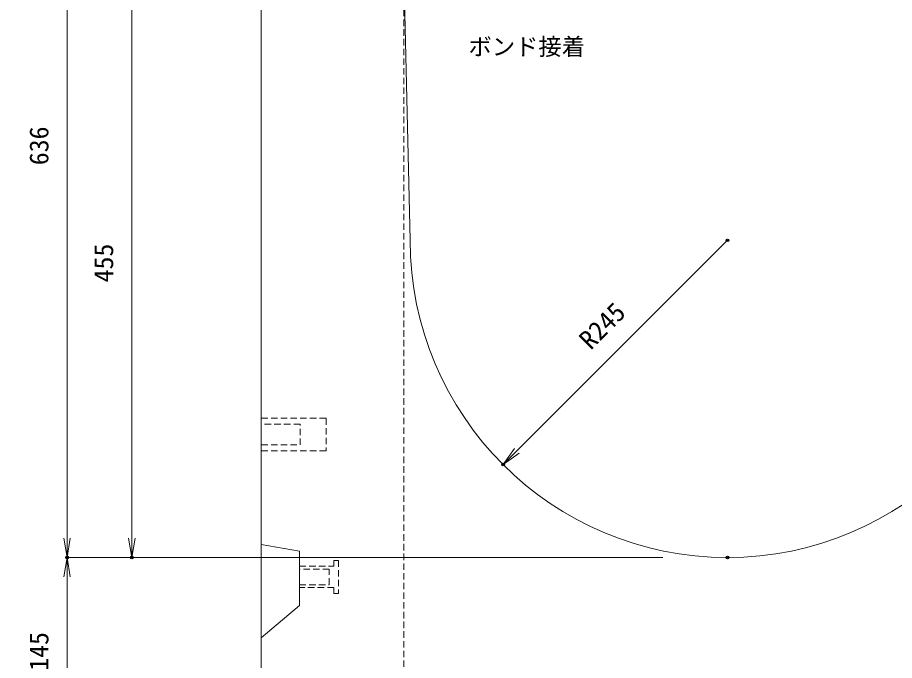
# Model space of a CAD drawing. Units: millimetres, scale not verified. Extents: x -1945 to 1945, y -1206 to 1634.
# Drawn here: x -1404 to -727, y -478 to 18 of the extents above; entities that cross this region are included whole.
import ezdxf
from ezdxf.enums import TextEntityAlignment as Align

# ---------------------------------------------------------------- set-up
doc = ezdxf.new("R2010")
doc.units = ezdxf.units.MM
doc.header["$LTSCALE"] = 10
doc.header["$PDMODE"] = 32
doc.header["$PDSIZE"] = 2
doc.linetypes.add('USER1', pattern=[0.75, 0.5, -0.25])
for name, color, linetype, lineweight in [('0-3_KIJUN', 7, 'USER1', 18), ('0-5_SUNPO_S10', 3, 'Continuous', 18), ('0-9__0-0_0', 7, 'Continuous', 18)]:
    doc.layers.add(name, color=color, linetype=linetype, lineweight=lineweight)
doc.layers.add('0-A__0-2_DEFPOINTS', color=7, linetype='Continuous')
doc.styles.add('ＭＳ ゴシック', font='')
doc.styles.get('ＭＳ ゴシック').set_extended_font_data('MS Gothic')

# ---------------------------------------------------------------- blocks, each defined once
blk = doc.blocks.new('_OPEN')
at = {"layer": '0-9__0-0_0'}
blk.add_line((0, 0), (-1, 0), dxfattribs=at)
blk.add_lwpolyline([(-1, 0.1667), (0, 0), (-1, -0.1667)], dxfattribs=at)
blk = doc.blocks.new('_D2')
at = {"layer": '0-5_SUNPO_S10'}
for p, q in [((707.48, 1657.39), (529.48, 1657.39)), ((529.48, 1642.39), (529.48, 781.39)), ((699.48, 766.39), (529.48, 766.39))]:
    blk.add_line(p, q, dxfattribs=at)
at = {"layer": '0-A__0-2_DEFPOINTS'}
for p in [(757.48, 1657.39), (529.48, 766.39), (749.48, 766.39)]:
    blk.add_point(p, dxfattribs=at)
at = {"layer": '0-5_SUNPO_S10', "xscale": 15, "yscale": 15}
for p, rotation in [((529.48, 1657.39), 90), ((529.48, 766.39), 270)]:
    blk.add_blockref('_OPEN', p, dxfattribs=dict(at, rotation=rotation))
at = {"layer": '0-5_SUNPO_S10', "color": 7, "style": 'ＭＳ ゴシック'}
blk.add_text('891', height=14.66, rotation=90, dxfattribs=at).set_placement((519.48, 1196.89), align=Align.BOTTOM_LEFT)
blk = doc.blocks.new('_D30')
at = {"layer": '0-5_SUNPO_S10'}
for p, q in [((704.48, 1476.39), (629.48, 1476.39)), ((629.48, 1461.39), (629.48, 1036.39)), ((1039.48, 1021.39), (629.48, 1021.39))]:
    blk.add_line(p, q, dxfattribs=at)
at = {"layer": '0-A__0-2_DEFPOINTS'}
for p in [(754.48, 1476.39), (629.48, 1021.39), (1089.48, 1021.39)]:
    blk.add_point(p, dxfattribs=at)
at = {"layer": '0-5_SUNPO_S10', "xscale": 15, "yscale": 15}
for p, rotation in [((629.48, 1476.39), 90), ((629.48, 1021.39), 270)]:
    blk.add_blockref('_OPEN', p, dxfattribs=dict(at, rotation=rotation))
at = {"layer": '0-5_SUNPO_S10', "color": 7, "style": 'ＭＳ ゴシック'}
blk.add_text('455', height=14.66, rotation=90, dxfattribs=at).set_placement((619.48, 1233.89), align=Align.BOTTOM_LEFT)
blk = doc.blocks.new('_D31')
at = {"layer": '0-5_SUNPO_S10'}
for p, q in [((707.48, 1657.39), (579.48, 1657.39)), ((579.48, 1642.39), (579.48, 1036.39)), ((1039.48, 1021.39), (579.48, 1021.39))]:
    blk.add_line(p, q, dxfattribs=at)
at = {"layer": '0-A__0-2_DEFPOINTS'}
for p in [(757.48, 1657.39), (579.48, 1021.39), (1089.48, 1021.39)]:
    blk.add_point(p, dxfattribs=at)
at = {"layer": '0-5_SUNPO_S10', "xscale": 15, "yscale": 15}
for p, rotation in [((579.48, 1657.39), 90), ((579.48, 1021.39), 270)]:
    blk.add_blockref('_OPEN', p, dxfattribs=dict(at, rotation=rotation))
at = {"layer": '0-5_SUNPO_S10', "color": 7, "style": 'ＭＳ ゴシック'}
blk.add_text('636', height=14.66, rotation=90, dxfattribs=at).set_placement((569.48, 1324.39), align=Align.BOTTOM_LEFT)
blk = doc.blocks.new('_D32')
at = {"layer": '0-5_SUNPO_S10'}
for p, q in [((1039.48, 1021.39), (579.48, 1021.39)), ((579.48, 1006.39), (579.48, 891.39)), ((789.48, 876.39), (579.48, 876.39))]:
    blk.add_line(p, q, dxfattribs=at)
at = {"layer": '0-A__0-2_DEFPOINTS'}
for p in [(1089.48, 1021.39), (579.48, 876.39), (839.48, 876.39)]:
    blk.add_point(p, dxfattribs=at)
at = {"layer": '0-5_SUNPO_S10', "xscale": 15, "yscale": 15}
for p, rotation in [((579.48, 1021.39), 90), ((579.48, 876.39), 270)]:
    blk.add_blockref('_OPEN', p, dxfattribs=dict(at, rotation=rotation))
at = {"layer": '0-5_SUNPO_S10', "color": 7, "style": 'ＭＳ ゴシック'}
blk.add_text('145', height=14.66, rotation=90, dxfattribs=at).set_placement((569.48, 933.89), align=Align.BOTTOM_LEFT)
blk = doc.blocks.new('_D33')
at = {"layer": '0-5_SUNPO_S10'}
blk.add_line((1089.48, 1266.39), (926.84, 1103.76), dxfattribs=at)
at = {"layer": '0-A__0-2_DEFPOINTS'}
for p in [(1089.48, 1266.39), (916.24, 1093.15)]:
    blk.add_point(p, dxfattribs=at)
at = {"layer": '0-5_SUNPO_S10', "xscale": 15, "yscale": 15, "rotation": 225}
blk.add_blockref('_OPEN', (916.24, 1093.15), dxfattribs=at)
at = {"layer": '0-5_SUNPO_S10', "color": 7, "style": 'ＭＳ ゴシック'}
blk.add_text('R245', height=14.66, rotation=45, dxfattribs=at).set_placement((986.95, 1178.01), align=Align.BOTTOM_LEFT)
blk = doc.blocks.new('M16_insert_dan')
at = {"layer": '0-3_KIJUN', "color": 3}
for points in [[(0, -12.5), (-50, -12.5), (-50, 12.5), (0, 12.5)], [(0, 8), (-30, 8), (-30, -8), (0, -8)]]:
    blk.add_lwpolyline(points, close=True, dxfattribs=at)

msp = doc.modelspace()

# ---------------------------------------------------------------- linework, layer by layer
at = {"layer": '0-3_KIJUN', "linetype": 'Continuous'}
msp.add_lwpolyline([(-515.52, -653.61), (-1195.52, -653.61), (-1215.52, -633.61), (-1215.52, 29.39), (-1190.52, 54.39), (-1105.52, 54.39), (-1100.52, -153.61)], dxfattribs=at)
at = {"layer": '0-3_KIJUN'}
msp.add_lwpolyline([(-1105.52, 54.39), (-1105.52, -543.61), (-605.52, -543.61), (-605.52, 54.39)], dxfattribs=at)
at = {"layer": '0-3_KIJUN', "linetype": 'Continuous'}
msp.add_lwpolyline([(-1186.02, -393.61), (-1215.52, -388.61), (-1215.52, -460.61), (-1186.02, -435.61)], close=True, dxfattribs=at)
at = {"layer": '0-3_KIJUN'}
for points in [[(-1186.02, -421.83), (-1186.02, -405.38), (-1159.52, -405.38), (-1159.52, -400.86), (-1156.02, -400.86), (-1156.02, -426.36), (-1159.52, -426.36), (-1159.52, -421.83)], [(-1186.02, -407.61), (-1186.02, -419.61), (-1163.02, -419.61), (-1163.02, -407.61)]]:
    msp.add_lwpolyline(points, close=True, dxfattribs=at)
at = {"layer": '0-3_KIJUN', "linetype": 'Continuous'}
msp.add_arc((-855.52, -153.61), 245, 180, 0, dxfattribs=at)

# ---------------------------------------------------------------- block references
at = {"layer": '0-3_KIJUN', "rotation": 180}
msp.add_blockref('M16_insert_dan', (-1215.52, -303.61), dxfattribs=at)
at = {"layer": '0-5_SUNPO_S10'}
for name in ['_D2', '_D31', '_D30', '_D33', '_D32']:
    msp.add_blockref(name, (-1945, -1420), dxfattribs=at)

# ---------------------------------------------------------------- texts
at = {"layer": '0-5_SUNPO_S10', "color": 7, "style": 'ＭＳ ゴシック'}
msp.add_text('ボンド接着', height=13.2, dxfattribs=at).set_placement((-1055.52, -14.61), align=Align.BOTTOM_LEFT)

doc.saveas('drawing.dxf')
